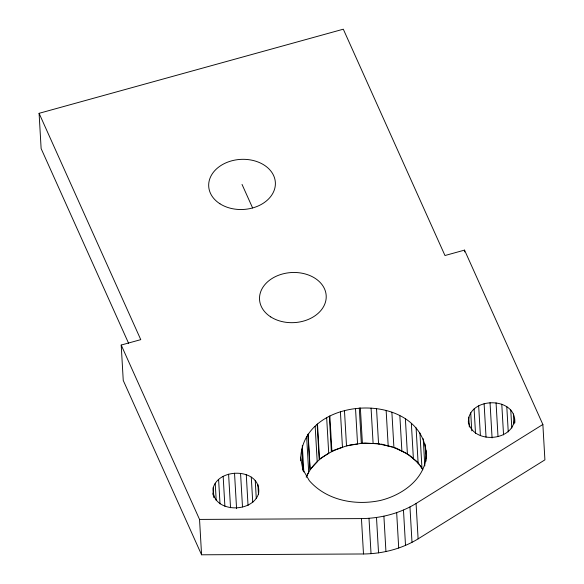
<?xml version="1.0" encoding="UTF-8"?>
<svg xmlns="http://www.w3.org/2000/svg" width="584" height="584" viewBox="0 0 584 584"><rect width="100%" height="100%" fill="white"/><g stroke="black" fill="none" stroke-linecap="round" stroke-linejoin="round"><path stroke-width="0.88" d="M426.466 458.513C427.32 388.564 299.548 393.083 300.709 460.791M213.248 487.633C209.992 512.555 252.266 514.394 258.617 493.458C261.88 468.536 219.599 466.696 213.248 487.633L213.824 497.612M468.441 423.466C466.339 396.587 516.621 395.383 514.811 422.904M514.548 418.385C513.884 441.73 472.522 444.453 468.331 421.655M426.313 455.79C424.48 479.522 401.989 495.13 380.586 500.415C355.576 505.81 326.66 500.605 309.279 480.617L302.819 469.375L300.504 457.155M306.323 477.04C312.608 461.988 327.368 452.169 342.458 447.308L340.421 411.932M306.191 477.019L308.695 472.281L306.658 436.898M39.091 113.318L140.766 339.64L121.202 345.049L199.538 519.417L361.452 518.592C380.534 518.388 399.741 513.504 416.071 503.488L542.865 424.48L464.536 250.113L444.971 255.522L343.304 29.2L39.091 113.318L41.128 148.57L128.589 343.268M121.202 345.049L123.246 380.432L201.575 554.8L363.489 553.975C382.578 553.771 401.785 548.88 418.108 538.871L544.909 459.864L542.865 424.48M320.579 458.367L328.726 453.359L326.682 417.976M347.976 445.402L333.552 450.388L331.909 451.403L329.865 416.02M392.397 446.877L377.227 443.606L361.328 443.322L346.509 445.913L344.465 410.53M349.597 445.03L357.561 443.979L355.525 408.603M379.98 443.986L365.029 443L362.401 443.344L360.364 407.961M381.389 444.081L396.675 448.322M397.419 448.731L409.851 455.44M410.442 455.994L419.385 464.36M420.407 465.63L422.801 469.791M242.031 184.42L252.609 207.955M513.402 413.946L513.971 423.889M510.752 409.924L511.796 428.006M506.788 406.595L508.248 431.904M501.78 404.179L503.554 434.912M496.064 402.836L497.991 436.284M490.034 402.668L492.071 437.927M484.107 403.683L486.034 437.131M478.668 405.814L480.391 435.642M474.106 408.909L475.515 433.321M464.536 250.113L464.638 251.923M470.726 412.764L471.77 430.846M468.755 417.107L469.332 427.057M426.335 450.804L426.597 455.345M425.042 444.001L426.035 461.236M423.239 438.73L424.809 465.944M419.933 432.97L421.969 468.353L416.786 461.382L405.865 452.929L393.915 447.563L391.879 412.18M416.085 427.795L418.122 463.178M416.071 503.488L418.108 538.871M411.348 423.371L413.392 458.747M405.376 418.743L407.413 454.126M409.961 506.97L411.997 542.354M399.85 415.757L401.887 451.14M403.471 510.036L405.515 545.419M396.675 512.664L398.711 548.048M386.148 410.589L388.192 445.972M383.9 516.198L385.936 551.581M376.527 408.515L378.563 443.891M371.074 408.15L373.11 443.533M376.498 517.497L378.541 552.88M368.993 518.3L371.037 553.676M359.291 407.946L361.328 443.322M361.452 518.592L363.489 553.975M329.325 416.231L331.362 451.607M317.499 424.05L319.536 459.433M317.163 424.269L319.207 459.652M315.178 426.429L317.214 461.813L310.177 469.463L308.14 434.087M307.965 434.277L310.002 469.66M302.308 445.621L303.826 471.93M301.797 449.074L303.052 470.843M300.556 457.571L300.709 460.294M257.894 484.472L258.464 494.451M255.244 480.449L256.288 498.597M251.281 477.121L252.748 502.525M246.273 474.704L248.047 505.547M240.557 473.361L242.491 506.927M234.527 473.193L236.571 508.576M228.592 474.208L230.534 507.773M223.161 476.34L224.891 506.277M218.598 479.435L220.015 503.926M215.219 483.289L216.211 500.524M212.875 493.086L212.985 494.904M199.538 519.417L201.575 554.8M270.757 316.922A33.383 25.076 -3.3 0 0 325.551 301.775A33.383 25.076 -3.3 0 0 282.291 274.042A33.383 25.076 -3.3 0 0 270.757 316.922M219.92 203.765A33.383 25.076 -3.3 0 0 274.721 188.61A33.383 25.076 -3.3 0 0 231.461 160.885A33.383 25.076 -3.3 0 0 219.92 203.765"/></g></svg>
